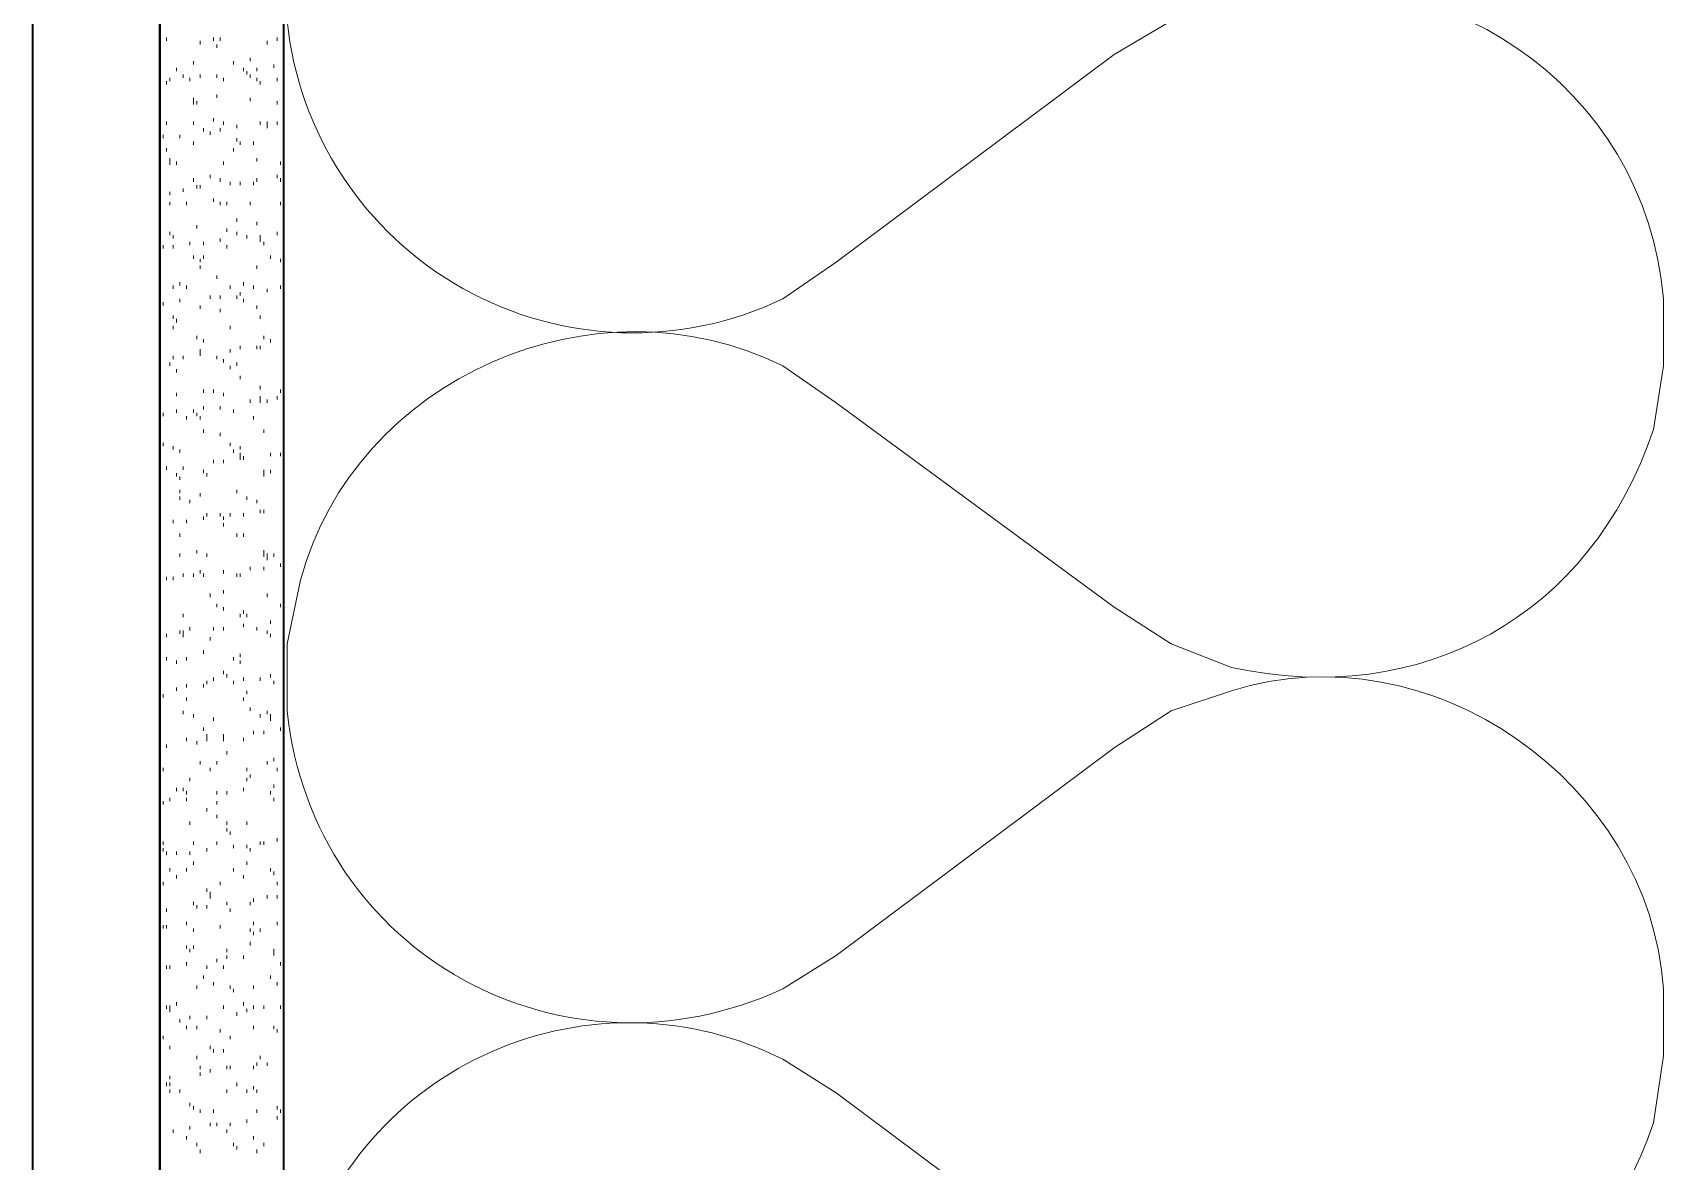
# Model space of a CAD drawing. Header units: inches. Extents: x 5 to 516, y -193 to 129.
# Drawn here: x 49.004 to 49.545, y -185.305 to -184.931 of the extents above; entities that cross this region are included whole.
import ezdxf

# ---------------------------------------------------------------- set-up
doc = ezdxf.new("R2010")
doc.units = ezdxf.units.IN
doc.header["$MEASUREMENT"] = 0
doc.layers.add('PDF7_Geometry', color=7, linetype='Continuous')

msp = doc.modelspace()

# ---------------------------------------------------------------- linework, layer by layer
at = {"layer": 'PDF7_Geometry', "lineweight": 35}
for points in [[(49.0035534, -182.0613395), (49.0035534, -190.3857844), (49.0457756, -190.3857844), (49.0457756, -182.0613395)], [(49.045775, -182.0613392), (49.045775, -190.8535621), (49.0868861, -190.8535621), (49.0868861, -182.0613392)]]:
    msp.add_lwpolyline(points, close=True, dxfattribs=at)
at = {"layer": 'PDF7_Geometry', "lineweight": 15}
for points in [[(49.0924423, -184.8824507), (49.0879979, -184.9046729), (49.0879979, -184.9268951, 0.51861916), (49.2524424, -185.0191174), (49.2702201, -185.0068951), (49.3624424, -184.9380065), (49.3813313, -184.9268954), (49.4013313, -184.9191176)], [(49.0879979, -185.3846729), (49.0879979, -185.3624507), (49.0924423, -185.3413396, -0.46966303), (49.2524424, -185.2713396), (49.2702201, -185.2824507), (49.3624424, -185.3513396), (49.3813313, -185.3624507), (49.4013313, -185.3702285)]]:
    msp.add_lwpolyline(points, format="xyb", dxfattribs=at)
for points in [[(49.0479972, -184.9335621), (49.0479972, -184.932451)], [(49.0591083, -184.9346732), (49.0591083, -184.9335621)], [(49.0635528, -184.9335621), (49.0635528, -184.932451)], [(49.0646639, -184.9357842), (49.0646639, -184.9346732)], [(49.065775, -184.9335621), (49.065775, -184.932451)], [(49.0813306, -184.9346732), (49.0813306, -184.9335621)], [(49.0846639, -184.9335621), (49.0846639, -184.932451)], [(49.0568861, -184.9413398), (49.0568861, -184.9402288)], [(49.0702194, -184.9413398), (49.0702194, -184.9402288)], [(49.075775, -184.9402288), (49.075775, -184.9391177)], [(49.0491083, -184.9468954), (49.0491083, -184.9457844)], [(49.0513306, -184.943562), (49.0513306, -184.9424509)], [(49.0535528, -184.9457844), (49.0535528, -184.944673)], [(49.055775, -184.9468954), (49.055775, -184.9457844)], [(49.0591083, -184.9457844), (49.0591083, -184.944673)], [(49.0646639, -184.9457844), (49.0646639, -184.944673)], [(49.0668861, -184.9468954), (49.0668861, -184.9457844)], [(49.0735528, -184.943562), (49.0735528, -184.9424509)], [(49.0746639, -184.944673), (49.0746639, -184.943562)], [(49.075775, -184.9457844), (49.075775, -184.944673)], [(49.0779972, -184.943562), (49.0779972, -184.9424509)], [(49.0779972, -184.9468954), (49.0779972, -184.9457844)], [(49.0835528, -184.9424509), (49.0835528, -184.9413398)], [(49.0846639, -184.9468954), (49.0846639, -184.9457844)], [(49.045775, -184.9480065), (49.045775, -184.9468954)], [(49.0479972, -184.9480065), (49.0479972, -184.9468954)], [(49.0646639, -184.9524511), (49.0646639, -184.9513397)], [(49.0791083, -184.9480065), (49.0791083, -184.9468954)], [(49.0868861, -184.9524511), (49.0868861, -184.9513397)], [(49.0568861, -184.9546732), (49.0568861, -184.9535621), (49.0568861, -184.9524511)], [(49.0579972, -184.9546732), (49.0579972, -184.9535621)], [(49.075775, -184.9535621), (49.075775, -184.9524511)], [(49.0846639, -184.9546732), (49.0846639, -184.9535621)], [(49.0479972, -184.9613399), (49.0479972, -184.9602288)], [(49.0568861, -184.9613399), (49.0568861, -184.9602288)], [(49.0602194, -184.963562), (49.0602194, -184.9624509)], [(49.0635528, -184.9602288), (49.0635528, -184.9591175)], [(49.065775, -184.963562), (49.065775, -184.9624509)], [(49.0668861, -184.9613399), (49.0668861, -184.9602288)], [(49.0713306, -184.9624509), (49.0713306, -184.9613399)], [(49.0791083, -184.9613399), (49.0791083, -184.9602288)], [(49.0813306, -184.9624509), (49.0813306, -184.9613399), (49.0813306, -184.9602288)], [(49.0468861, -184.9657841), (49.0468861, -184.9646731)], [(49.0524417, -184.9657841), (49.0524417, -184.9646731)], [(49.0568861, -184.9680066), (49.0568861, -184.9668955)], [(49.0624417, -184.9646731), (49.0624417, -184.963562)], [(49.0713306, -184.9668955), (49.0713306, -184.9657841)], [(49.0724417, -184.9680066), (49.0724417, -184.9668955)], [(49.0768861, -184.9680066), (49.0768861, -184.9668955)], [(49.0479972, -184.9702287), (49.0479972, -184.9691176)], [(49.0491083, -184.9746732), (49.0491083, -184.9735622), (49.0491083, -184.9724508)], [(49.0702194, -184.9702287), (49.0702194, -184.9691176)], [(49.0779972, -184.9735622), (49.0779972, -184.9724508)], [(49.0513306, -184.9746732), (49.0513306, -184.9735622)], [(49.0624417, -184.9791175), (49.0624417, -184.9780064)], [(49.0668861, -184.9746732), (49.0668861, -184.9735622)], [(49.0846639, -184.9791175), (49.0846639, -184.9780064)], [(49.085775, -184.9746732), (49.085775, -184.9735622)], [(49.0491083, -184.9846731), (49.0491083, -184.983562)], [(49.0535528, -184.983562), (49.0535528, -184.982451)], [(49.0568861, -184.9802288), (49.0568861, -184.9791175)], [(49.0579972, -184.982451), (49.0579972, -184.9813399)], [(49.0591083, -184.982451), (49.0591083, -184.9813399)], [(49.065775, -184.9802288), (49.065775, -184.9791175)], [(49.0691083, -184.9813399), (49.0691083, -184.9802288)], [(49.0724417, -184.9813399), (49.0724417, -184.9802288)], [(49.0768861, -184.9813399), (49.0768861, -184.9802288)], [(49.0779972, -184.9802288), (49.0779972, -184.9791175)], [(49.085775, -184.9802288), (49.085775, -184.9791175)], [(49.0868861, -184.9813399), (49.0868861, -184.9802288)], [(49.0491083, -184.9880066), (49.0491083, -184.9868952)], [(49.0546639, -184.9880066), (49.0546639, -184.9868952)], [(49.0635528, -184.9868952), (49.0635528, -184.9857842)], [(49.065775, -184.9880066), (49.065775, -184.9868952)], [(49.0679972, -184.9880066), (49.0679972, -184.9868952)], [(49.075775, -184.9880066), (49.075775, -184.9868952)], [(49.085775, -184.9880066), (49.085775, -184.9868952)], [(49.0579972, -184.9957843), (49.0579972, -184.9946733)], [(49.0713306, -184.9935619), (49.0713306, -184.9924509)], [(49.0779972, -184.9946733), (49.0779972, -184.9935619)], [(49.045775, -184.9968954), (49.045775, -184.9957843)], [(49.0491083, -184.9980065), (49.0491083, -184.9968954)], [(49.0502194, -184.9991175), (49.0502194, -184.9980065)], [(49.055775, -185.0013399), (49.055775, -185.0002286)], [(49.0602194, -185.0013399), (49.0602194, -185.0002286)], [(49.065775, -185.0002286), (49.065775, -184.9991175)], [(49.0679972, -184.9968954), (49.0679972, -184.9957843)], [(49.0713306, -184.9980065), (49.0713306, -184.9968954)], [(49.0746639, -184.9991175), (49.0746639, -184.9980065)], [(49.0791083, -185.0002286), (49.0791083, -184.9991175), (49.0791083, -184.9980065)], [(49.0802194, -185.0013399), (49.0802194, -185.0002286)], [(49.0846639, -184.9980065), (49.0846639, -184.9968954)], [(49.0468861, -185.002451), (49.0468861, -185.0013399)], [(49.0502194, -185.002451), (49.0502194, -185.0013399)], [(49.0568861, -185.0057842), (49.0568861, -185.0046731)], [(49.0591083, -185.0068953), (49.0591083, -185.0057842)], [(49.0602194, -185.0057842), (49.0602194, -185.0046731)], [(49.0679972, -185.002451), (49.0679972, -185.0013399)], [(49.0824417, -185.0057842), (49.0824417, -185.0046731)], [(49.085775, -185.0068953), (49.085775, -185.0057842)], [(49.0868861, -185.002451), (49.0868861, -185.0013399)], [(49.0591083, -185.0091177), (49.0591083, -185.0080066)], [(49.0646639, -185.0124509), (49.0646639, -185.0113398)], [(49.0779972, -185.0091177), (49.0779972, -185.0080066)], [(49.0502194, -185.0157844), (49.0502194, -185.014673)], [(49.0524417, -185.014673), (49.0524417, -185.013562)], [(49.0546639, -185.0157844), (49.0546639, -185.014673)], [(49.0691083, -185.0157844), (49.0691083, -185.014673)], [(49.0735528, -185.014673), (49.0735528, -185.013562)], [(49.0768861, -185.0157844), (49.0768861, -185.014673)], [(49.0813306, -185.0168954), (49.0813306, -185.0157844)], [(49.085775, -185.0157844), (49.085775, -185.014673)], [(49.0868861, -185.0157844), (49.0868861, -185.014673)], [(49.0468861, -185.0213397), (49.0468861, -185.0202286)], [(49.0524417, -185.0202286), (49.0524417, -185.0191176)], [(49.0591083, -185.022451), (49.0591083, -185.0213397)], [(49.0624417, -185.0191176), (49.0624417, -185.0180065)], [(49.065775, -185.0191176), (49.065775, -185.0180065)], [(49.0713306, -185.0191176), (49.0713306, -185.0180065)], [(49.0724417, -185.0180065), (49.0724417, -185.0168954)], [(49.0735528, -185.0202286), (49.0735528, -185.0191176)], [(49.0779972, -185.022451), (49.0779972, -185.0213397)], [(49.5413313, -185.062451), (49.5446646, -185.0413399), (49.5446646, -185.0191176)], [(49.0502194, -185.0257842), (49.0502194, -185.0246732)], [(49.0513306, -185.0268953), (49.0513306, -185.0257842)], [(49.065775, -185.0235621), (49.065775, -185.022451)], [(49.0791083, -185.0257842), (49.0791083, -185.0246732)], [(49.0502194, -185.0291177), (49.0502194, -185.0280064)], [(49.0602194, -185.033562), (49.0602194, -185.0324509)], [(49.0691083, -185.0291177), (49.0691083, -185.0280064)], [(49.0802194, -185.0324509), (49.0802194, -185.0313399)], [(49.0824417, -185.033562), (49.0824417, -185.0324509)], [(49.0868861, -185.0291177), (49.0868861, -185.0280064)], [(49.0868861, -185.0324509), (49.0868861, -185.0313399)], [(49.0502194, -185.0391176), (49.0502194, -185.0380065)], [(49.0535528, -185.0391176), (49.0535528, -185.0380065)], [(49.0591083, -185.0380065), (49.0591083, -185.0368955), (49.0591083, -185.0357844)], [(49.0646639, -185.0391176), (49.0646639, -185.0380065)], [(49.0691083, -185.0368955), (49.0691083, -185.0357844)], [(49.0724417, -185.0357844), (49.0724417, -185.0346731)], [(49.0779972, -185.0357844), (49.0779972, -185.0346731)], [(49.0791083, -185.0357844), (49.0791083, -185.0346731)], [(49.0491083, -185.0413397), (49.0491083, -185.0402287)], [(49.0513306, -185.0435621), (49.0513306, -185.0424508)], [(49.0668861, -185.0402287), (49.0668861, -185.0391176)], [(49.0691083, -185.0424508), (49.0691083, -185.0413397)], [(49.0713306, -185.0413397), (49.0713306, -185.0402287)], [(49.2524424, -185.0413399), (49.2702201, -185.0535621), (49.3624424, -185.1213399), (49.3813313, -185.1335621), (49.4013313, -185.1413399)], [(49.0602194, -185.0502288), (49.0602194, -185.0491175)], [(49.0635528, -185.0502288), (49.0635528, -185.0491175)], [(49.0724417, -185.0457843), (49.0724417, -185.0446732)], [(49.0791083, -185.0491175), (49.0791083, -185.0480064)], [(49.085775, -185.0502288), (49.085775, -185.0491175)], [(49.0513306, -185.0513399), (49.0513306, -185.0502288)], [(49.0668861, -185.0513399), (49.0668861, -185.0502288)], [(49.075775, -185.053562), (49.075775, -185.052451)], [(49.0791083, -185.053562), (49.0791083, -185.052451), (49.0791083, -185.0513399)], [(49.0813306, -185.053562), (49.0813306, -185.052451)], [(49.0846639, -185.052451), (49.0846639, -185.0513399)], [(49.0468861, -185.0580066), (49.0468861, -185.0568955)], [(49.0513306, -185.0568955), (49.0513306, -185.0557842)], [(49.0546639, -185.0591176), (49.0546639, -185.0580066)], [(49.0568861, -185.0568955), (49.0568861, -185.0557842)], [(49.0579972, -185.0580066), (49.0579972, -185.0568955)], [(49.0591083, -185.0591176), (49.0591083, -185.0580066)], [(49.0602194, -185.0557842), (49.0602194, -185.0546731)], [(49.065775, -185.0557842), (49.065775, -185.0546731)], [(49.0702194, -185.0568955), (49.0702194, -185.0557842)], [(49.0768861, -185.0591176), (49.0768861, -185.0580066)], [(49.0868861, -185.0591176), (49.0868861, -185.0580066)], [(49.0602194, -185.0635622), (49.0602194, -185.0624508)], [(49.065775, -185.0646733), (49.065775, -185.0635622)], [(49.0802194, -185.0635622), (49.0802194, -185.0624508)], [(49.0468861, -185.0680065), (49.0468861, -185.0668954)], [(49.0502194, -185.0691175), (49.0502194, -185.0680065)], [(49.0524417, -185.0702286), (49.0524417, -185.0691175)], [(49.0691083, -185.0680065), (49.0691083, -185.0668954)], [(49.0702194, -185.0702286), (49.0702194, -185.0691175)], [(49.0724417, -185.0691175), (49.0724417, -185.0680065)], [(49.0724417, -185.072451), (49.0724417, -185.0713399), (49.0724417, -185.0702286)], [(49.0824417, -185.0713399), (49.0824417, -185.0702286)], [(49.085775, -185.0713399), (49.085775, -185.0702286)], [(49.0479972, -185.0757842), (49.0479972, -185.0746731)], [(49.0535528, -185.0757842), (49.0535528, -185.0746731)], [(49.0602194, -185.0768953), (49.0602194, -185.0757842)], [(49.0635528, -185.0735621), (49.0635528, -185.072451)], [(49.0668861, -185.0735621), (49.0668861, -185.072451)], [(49.0735528, -185.072451), (49.0735528, -185.0713399)], [(49.0802194, -185.0780066), (49.0802194, -185.0768953), (49.0802194, -185.0757842)], [(49.0824417, -185.0768953), (49.0824417, -185.0757842)], [(49.0513306, -185.0780066), (49.0513306, -185.0768953)], [(49.0524417, -185.0791177), (49.0524417, -185.0780066)], [(49.0613306, -185.0780066), (49.0613306, -185.0768953)], [(49.0524417, -185.0835619), (49.0524417, -185.0824509)], [(49.0524417, -185.0857843), (49.0524417, -185.0846733)], [(49.055775, -185.0868954), (49.055775, -185.0857843)], [(49.0591083, -185.0846733), (49.0591083, -185.0835619)], [(49.0713306, -185.0835619), (49.0713306, -185.0824509)], [(49.0746639, -185.0857843), (49.0746639, -185.0846733)], [(49.0779972, -185.0868954), (49.0779972, -185.0857843)], [(49.0868861, -185.0846733), (49.0868861, -185.0835619)], [(49.0502194, -185.0935621), (49.0502194, -185.092451)], [(49.0546639, -185.0935621), (49.0546639, -185.092451)], [(49.0602194, -185.092451), (49.0602194, -185.09134)], [(49.0613306, -185.09134), (49.0613306, -185.0902286)], [(49.065775, -185.09134), (49.065775, -185.0902286)], [(49.0668861, -185.092451), (49.0668861, -185.09134)], [(49.0691083, -185.09134), (49.0691083, -185.0902286)], [(49.0735528, -185.09134), (49.0735528, -185.0902286)], [(49.0791083, -185.0902286), (49.0791083, -185.0891175)], [(49.0802194, -185.0902286), (49.0802194, -185.0891175)], [(49.045775, -185.0980064), (49.045775, -185.0968953)], [(49.0524417, -185.0980064), (49.0524417, -185.0968953)], [(49.0668861, -185.0946732), (49.0668861, -185.0935621)], [(49.0713306, -185.0980064), (49.0713306, -185.0968953)], [(49.0735528, -185.0980064), (49.0735528, -185.0968953)], [(49.0579972, -185.103562), (49.0579972, -185.1024509)], [(49.0802194, -185.104673), (49.0802194, -185.103562), (49.0802194, -185.1024509)], [(49.0524417, -185.104673), (49.0524417, -185.103562)], [(49.075775, -185.1091176), (49.075775, -185.1080065)], [(49.0802194, -185.1091176), (49.0802194, -185.1080065)], [(49.0813306, -185.1057844), (49.0813306, -185.104673), (49.0813306, -185.103562)], [(49.0835528, -185.104673), (49.0835528, -185.103562)], [(49.085775, -185.1080065), (49.085775, -185.1068955)], [(49.0479972, -185.1124511), (49.0479972, -185.1113397)], [(49.0502194, -185.1124511), (49.0502194, -185.1113397)], [(49.0535528, -185.1113397), (49.0535528, -185.1102286)], [(49.0568861, -185.1113397), (49.0568861, -185.1102286)], [(49.0591083, -185.1102286), (49.0591083, -185.1091176)], [(49.0668861, -185.1102286), (49.0668861, -185.1091176)], [(49.0713306, -185.1113397), (49.0713306, -185.1102286)], [(49.0724417, -185.1113397), (49.0724417, -185.1102286)], [(49.0924423, -185.112451), (49.0879979, -185.1335621), (49.0879979, -185.1557843)], [(49.0624417, -185.1180064), (49.0624417, -185.1168953)], [(49.0668861, -185.1168953), (49.0668861, -185.1157843)], [(49.0813306, -185.1180064), (49.0813306, -185.1168953)], [(49.0535528, -185.1246731), (49.0535528, -185.123562)], [(49.0646639, -185.1213399), (49.0646639, -185.1202288)], [(49.0668861, -185.1224509), (49.0668861, -185.1213399)], [(49.0724417, -185.1246731), (49.0724417, -185.123562)], [(49.0735528, -185.123562), (49.0735528, -185.1224509)], [(49.0746639, -185.1246731), (49.0746639, -185.123562)], [(49.085775, -185.1213399), (49.085775, -185.1202288)], [(49.0868861, -185.1257841), (49.0868861, -185.1246731)], [(49.0479972, -185.1313398), (49.0479972, -185.1302287)], [(49.0524417, -185.1302287), (49.0524417, -185.1291176)], [(49.0535528, -185.1313398), (49.0535528, -185.1302287), (49.0535528, -185.1291176)], [(49.055775, -185.1291176), (49.055775, -185.1280066)], [(49.0635528, -185.1291176), (49.0635528, -185.1280066)], [(49.0668861, -185.1291176), (49.0668861, -185.1280066)], [(49.0735528, -185.1280066), (49.0735528, -185.1268955)], [(49.0779972, -185.1291176), (49.0779972, -185.1280066)], [(49.0813306, -185.1302287), (49.0813306, -185.1291176)], [(49.0824417, -185.1268955), (49.0824417, -185.1257841)], [(49.0824417, -185.1313398), (49.0824417, -185.1302287)], [(49.0602194, -185.1368954), (49.0602194, -185.1357843)], [(49.0624417, -185.1324508), (49.0624417, -185.1313398)], [(49.0479972, -185.1391175), (49.0479972, -185.1380064)], [(49.0513306, -185.1402288), (49.0513306, -185.1391175)], [(49.0546639, -185.1391175), (49.0546639, -185.1380064)], [(49.0702194, -185.1391175), (49.0702194, -185.1380064)], [(49.0724417, -185.1380064), (49.0724417, -185.1368954)], [(49.0724417, -185.1402288), (49.0724417, -185.1391175)], [(49.0613306, -185.1468955), (49.0613306, -185.1457842)], [(49.0635528, -185.1457842), (49.0635528, -185.1446731)], [(49.0668861, -185.143562), (49.0668861, -185.142451)], [(49.0679972, -185.1446731), (49.0679972, -185.143562)], [(49.0702194, -185.1468955), (49.0702194, -185.1457842)], [(49.0735528, -185.1457842), (49.0735528, -185.1446731)], [(49.0791083, -185.1457842), (49.0791083, -185.1446731)], [(49.0824417, -185.1446731), (49.0824417, -185.143562)], [(49.0835528, -185.1468955), (49.0835528, -185.1457842)], [(49.045775, -185.1491176), (49.045775, -185.1480066)], [(49.0468861, -185.1513398), (49.0468861, -185.1502287)], [(49.0513306, -185.1491176), (49.0513306, -185.1480066)], [(49.0546639, -185.1480066), (49.0546639, -185.1468955)], [(49.0546639, -185.1524509), (49.0546639, -185.1513398)], [(49.0602194, -185.1480066), (49.0602194, -185.1468955)], [(49.0735528, -185.1524509), (49.0735528, -185.1513398)], [(49.0746639, -185.1502287), (49.0746639, -185.1491176)], [(49.4013313, -185.1491173), (49.3813313, -185.155784), (49.3624424, -185.1680062)], [(49.0568861, -185.1580065), (49.0568861, -185.1568954)], [(49.075775, -185.1557843), (49.075775, -185.1546733)], [(49.0791083, -185.1580065), (49.0791083, -185.1568954)], [(49.0813306, -185.1568954), (49.0813306, -185.1557843)], [(49.0824417, -185.1591175), (49.0824417, -185.1580065), (49.0824417, -185.1568954)], [(49.0602194, -185.162451), (49.0602194, -185.1613399)], [(49.0635528, -185.1591175), (49.0635528, -185.1580065)], [(49.0768861, -185.1635621), (49.0768861, -185.162451)], [(49.0802194, -185.1635621), (49.0802194, -185.162451)], [(49.085775, -185.162451), (49.085775, -185.1613399)], [(49.0479972, -185.1680066), (49.0479972, -185.1668953)], [(49.0546639, -185.1657842), (49.0546639, -185.1646731)], [(49.0579972, -185.1668953), (49.0579972, -185.1657842)], [(49.0613306, -185.1657842), (49.0613306, -185.1646731), (49.0613306, -185.1635621)], [(49.0668861, -185.1657842), (49.0668861, -185.1646731), (49.0668861, -185.1635621)], [(49.0735528, -185.1657842), (49.0735528, -185.1646731)], [(49.2524424, -185.2480066), (49.2702201, -185.2368954), (49.3624424, -185.1680065)], [(49.045775, -185.1724509), (49.045775, -185.1713398)], [(49.0591083, -185.173562), (49.0591083, -185.1724509)], [(49.0646639, -185.173562), (49.0646639, -185.1724509)], [(49.0679972, -185.1702288), (49.0679972, -185.1691177)], [(49.0813306, -185.173562), (49.0813306, -185.1724509)], [(49.0835528, -185.1724509), (49.0835528, -185.1713398)], [(49.0468861, -185.1757844), (49.0468861, -185.1746733)], [(49.055775, -185.1791176), (49.055775, -185.1780065)], [(49.0624417, -185.1757844), (49.0624417, -185.1746733)], [(49.0746639, -185.1757844), (49.0746639, -185.1746733)], [(49.0746639, -185.1791176), (49.0746639, -185.1780065)], [(49.075775, -185.1780065), (49.075775, -185.1768954)], [(49.0846639, -185.1757844), (49.0846639, -185.1746733)], [(49.0513306, -185.182451), (49.0513306, -185.1813397)], [(49.0535528, -185.182451), (49.0535528, -185.1813397)], [(49.0546639, -185.1835621), (49.0546639, -185.182451)], [(49.0646639, -185.1835621), (49.0646639, -185.182451)], [(49.0679972, -185.1835621), (49.0679972, -185.182451)], [(49.0824417, -185.1835621), (49.0824417, -185.182451)], [(49.0835528, -185.1813397), (49.0835528, -185.1802286)], [(49.0868861, -185.1813397), (49.0868861, -185.1802286)], [(49.0468861, -185.1868953), (49.0468861, -185.1857842)], [(49.0491083, -185.1857842), (49.0491083, -185.1846732)], [(49.0546639, -185.1857842), (49.0546639, -185.1846732)], [(49.0613306, -185.1891177), (49.0613306, -185.1880064)], [(49.0646639, -185.1868953), (49.0646639, -185.1857842)], [(49.0835528, -185.1857842), (49.0835528, -185.1846732)], [(49.045775, -185.193562), (49.045775, -185.1924509)], [(49.055775, -185.193562), (49.055775, -185.1924509)], [(49.0646639, -185.1913399), (49.0646639, -185.1902288)], [(49.0679972, -185.193562), (49.0679972, -185.1924509)], [(49.0679972, -185.1957844), (49.0679972, -185.1946731)], [(49.0746639, -185.193562), (49.0746639, -185.1924509)], [(49.0868861, -185.1913399), (49.0868861, -185.1902288)], [(49.0468861, -185.2002287), (49.0468861, -185.1991176)], [(49.0568861, -185.2002287), (49.0568861, -185.1991176)], [(49.0646639, -185.2002287), (49.0646639, -185.1991176)], [(49.0691083, -185.1968955), (49.0691083, -185.1957844)], [(49.0702194, -185.2013397), (49.0702194, -185.2002287)], [(49.0746639, -185.2013397), (49.0746639, -185.2002287)], [(49.0791083, -185.2002287), (49.0791083, -185.1991176)], [(49.0802194, -185.2002287), (49.0802194, -185.1991176)], [(49.0846639, -185.1991176), (49.0846639, -185.1980065)], [(49.0468861, -185.2024511), (49.0468861, -185.2013397)], [(49.0479972, -185.2035622), (49.0479972, -185.2024511)], [(49.0513306, -185.2035622), (49.0513306, -185.2024511)], [(49.055775, -185.2035622), (49.055775, -185.2024511)], [(49.0568861, -185.2068954), (49.0568861, -185.2057843)], [(49.0613306, -185.2024511), (49.0613306, -185.2013397)], [(49.0746639, -185.2068954), (49.0746639, -185.2057843)], [(49.075775, -185.2024511), (49.075775, -185.2013397)], [(49.0491083, -185.2091175), (49.0491083, -185.2080064)], [(49.0513306, -185.2113399), (49.0513306, -185.2102288)], [(49.0546639, -185.2091175), (49.0546639, -185.2080064)], [(49.0702194, -185.2091175), (49.0702194, -185.2080064)], [(49.0735528, -185.2113399), (49.0735528, -185.2102288)], [(49.0824417, -185.2091175), (49.0824417, -185.2080064)], [(49.0835528, -185.2102288), (49.0835528, -185.2091175)], [(49.0468861, -185.213562), (49.0468861, -185.212451)], [(49.0613306, -185.2157842), (49.0613306, -185.2146731)], [(49.0624417, -185.2180066), (49.0624417, -185.2168955), (49.0624417, -185.2157842)], [(49.065775, -185.213562), (49.065775, -185.212451)], [(49.0813306, -185.2180066), (49.0813306, -185.2168955)], [(49.0846639, -185.213562), (49.0846639, -185.212451)], [(49.0846639, -185.2180066), (49.0846639, -185.2168955)], [(49.0868861, -185.2180066), (49.0868861, -185.2168955)], [(49.0479972, -185.2224508), (49.0479972, -185.2213398)], [(49.0568861, -185.2202287), (49.0568861, -185.2191176)], [(49.0579972, -185.2213398), (49.0579972, -185.2202287)], [(49.0613306, -185.2213398), (49.0613306, -185.2202287)], [(49.0679972, -185.2202287), (49.0679972, -185.2191176)], [(49.0691083, -185.2224508), (49.0691083, -185.2213398)], [(49.075775, -185.2202287), (49.075775, -185.2191176)], [(49.0768861, -185.2191176), (49.0768861, -185.2180066)], [(49.0468861, -185.2280064), (49.0468861, -185.2268954)], [(49.0479972, -185.2280064), (49.0479972, -185.2268954)], [(49.0546639, -185.2268954), (49.0546639, -185.2257843)], [(49.065775, -185.2280064), (49.065775, -185.2268954)], [(49.0768861, -185.2268954), (49.0768861, -185.2257843)], [(49.0846639, -185.2268954), (49.0846639, -185.2257843)], [(49.0568861, -185.2291175), (49.0568861, -185.2280064)], [(49.075775, -185.2291175), (49.075775, -185.2280064)], [(49.075775, -185.2335621), (49.075775, -185.232451)], [(49.0768861, -185.2302289), (49.0768861, -185.2291175)], [(49.0791083, -185.2291175), (49.0791083, -185.2280064)], [(49.045775, -185.2357842), (49.045775, -185.2346731)], [(49.0546639, -185.2346731), (49.0546639, -185.2335621)], [(49.055775, -185.2357842), (49.055775, -185.2346731)], [(49.0568861, -185.2346731), (49.0568861, -185.2335621)], [(49.0646639, -185.2391177), (49.0646639, -185.2380066)], [(49.0679972, -185.2357842), (49.0679972, -185.2346731)], [(49.0679972, -185.2380066), (49.0679972, -185.2368953)], [(49.0735528, -185.2380066), (49.0735528, -185.2368953)], [(49.0835528, -185.2368953), (49.0835528, -185.2357842), (49.0835528, -185.2346731)], [(49.0479972, -185.2413398), (49.0479972, -185.2402287)], [(49.0491083, -185.2413398), (49.0491083, -185.2402287)], [(49.0546639, -185.2402287), (49.0546639, -185.2391177)], [(49.0602194, -185.2446733), (49.0602194, -185.2435619)], [(49.0613306, -185.2413398), (49.0613306, -185.2402287)], [(49.0668861, -185.2413398), (49.0668861, -185.2402287)], [(49.0824417, -185.2446733), (49.0824417, -185.2435619)], [(49.085775, -185.2402287), (49.085775, -185.2391177)], [(49.0579972, -185.2480065), (49.0579972, -185.2468954)], [(49.0635528, -185.2468954), (49.0635528, -185.2457844)], [(49.0691083, -185.2480065), (49.0691083, -185.2468954)], [(49.0702194, -185.2491175), (49.0702194, -185.2480065)], [(49.0768861, -185.2480065), (49.0768861, -185.2468954)], [(49.0846639, -185.2468954), (49.0846639, -185.2457844)], [(49.5413313, -185.2924507), (49.5446646, -185.2702285), (49.5446646, -185.2480062)], [(49.0479972, -185.2546732), (49.0479972, -185.2535621)], [(49.0491083, -185.2557842), (49.0491083, -185.2546732), (49.0491083, -185.2535621)], [(49.0513306, -185.2535621), (49.0513306, -185.252451)], [(49.0668861, -185.2546732), (49.0668861, -185.2535621)], [(49.0735528, -185.2535621), (49.0735528, -185.252451)], [(49.0746639, -185.2557842), (49.0746639, -185.2546732)], [(49.0768861, -185.2546732), (49.0768861, -185.2535621)], [(49.0802194, -185.2546732), (49.0802194, -185.2535621)], [(49.085775, -185.2546732), (49.085775, -185.2535621)], [(49.0524417, -185.2591177), (49.0524417, -185.2580066)], [(49.0546639, -185.2613398), (49.0546639, -185.2602288)], [(49.055775, -185.2580066), (49.055775, -185.2568953)], [(49.0579972, -185.2613398), (49.0579972, -185.2602288)], [(49.0613306, -185.2580066), (49.0613306, -185.2568953)], [(49.0713306, -185.2568953), (49.0713306, -185.2557842)], [(49.0768861, -185.2613398), (49.0768861, -185.2602288)], [(49.0835528, -185.2613398), (49.0835528, -185.2602288)], [(49.0468861, -185.264673), (49.0468861, -185.263562)], [(49.065775, -185.2624509), (49.065775, -185.2613398)], [(49.0691083, -185.264673), (49.0691083, -185.263562)], [(49.0846639, -185.2624509), (49.0846639, -185.2613398)], [(49.0491083, -185.2680065), (49.0491083, -185.2668955)], [(49.0579972, -185.2713397), (49.0579972, -185.2702287)], [(49.0624417, -185.2680065), (49.0624417, -185.2668955)], [(49.0635528, -185.2691176), (49.0635528, -185.2680065)], [(49.0668861, -185.2691176), (49.0668861, -185.2680065)], [(49.0791083, -185.2713397), (49.0791083, -185.2702287)], [(49.0868861, -185.2680065), (49.0868861, -185.2668955)], [(49.0591083, -185.2746732), (49.0591083, -185.2735621)], [(49.0591083, -185.2768953), (49.0591083, -185.2757843)], [(49.0624417, -185.2757843), (49.0624417, -185.2746732)], [(49.0679972, -185.2746732), (49.0679972, -185.2735621)], [(49.0691083, -185.2746732), (49.0691083, -185.2735621)], [(49.0768861, -185.2746732), (49.0768861, -185.2735621)], [(49.0779972, -185.2735621), (49.0779972, -185.2724511)], [(49.0813306, -185.2735621), (49.0813306, -185.2724511)], [(49.0868861, -185.2724511), (49.0868861, -185.2713397)], [(49.0479972, -185.2802288), (49.0479972, -185.2791177)], [(49.0491083, -185.2780064), (49.0491083, -185.2768953)], [(49.0491083, -185.2802288), (49.0491083, -185.2791177)], [(49.0491083, -185.2824509), (49.0491083, -185.2813399)], [(49.0524417, -185.2824509), (49.0524417, -185.2813399)], [(49.0679972, -185.2824509), (49.0679972, -185.2813399)], [(49.0713306, -185.2802288), (49.0713306, -185.2791177)], [(49.0746639, -185.2824509), (49.0746639, -185.2813399)], [(49.0768861, -185.2813399), (49.0768861, -185.2802288)], [(49.0779972, -185.2824509), (49.0779972, -185.2813399)], [(49.0868861, -185.2813399), (49.0868861, -185.2802288)], [(49.055775, -185.2868955), (49.055775, -185.2857844)], [(49.0568861, -185.2880065), (49.0568861, -185.2868955)], [(49.0846639, -185.2880065), (49.0846639, -185.2868955)], [(49.0591083, -185.2891176), (49.0591083, -185.2880065)], [(49.0624417, -185.2935622), (49.0624417, -185.2924508)], [(49.0635528, -185.2891176), (49.0635528, -185.2880065)], [(49.0646639, -185.2935622), (49.0646639, -185.2924508)], [(49.0691083, -185.2935622), (49.0691083, -185.2924508)], [(49.0746639, -185.2924508), (49.0746639, -185.2913398)], [(49.0779972, -185.2891176), (49.0779972, -185.2880065)], [(49.0846639, -185.2913398), (49.0846639, -185.2902287)], [(49.085775, -185.2891176), (49.085775, -185.2880065)], [(49.045775, -185.2968954), (49.045775, -185.2957843)], [(49.0546639, -185.2980064), (49.0546639, -185.2968954)], [(49.055775, -185.2946732), (49.055775, -185.2935622)], [(49.0679972, -185.2957843), (49.0679972, -185.2946732)], [(49.0768861, -185.2980064), (49.0768861, -185.2968954)], [(49.0868861, -185.2946732), (49.0868861, -185.2935622)], [(49.0579972, -185.3002288), (49.0579972, -185.2991175)], [(49.0591083, -185.302451), (49.0591083, -185.3013399)], [(49.0702194, -185.3002288), (49.0702194, -185.2991175)], [(49.0713306, -185.3013399), (49.0713306, -185.3002288)], [(49.0779972, -185.302451), (49.0779972, -185.3013399)], [(49.0802194, -185.3002288), (49.0802194, -185.2991175)]]:
    msp.add_lwpolyline(points, dxfattribs=at)
for points in [[(49.0846639, -184.9602288), (49.0846639, -184.9613399)], [(49.0579972, -185.0313399), (49.0579972, -185.0324509)], [(49.0613306, -185.103562), (49.0613306, -185.104673)], [(49.0602194, -185.1102286), (49.0602194, -185.1113397)], [(49.0535528, -185.1557843), (49.0535528, -185.1568954)], [(49.0735528, -185.1813397), (49.0735528, -185.182451)], [(49.0502194, -185.2946732), (49.0502194, -185.2957843)]]:
    msp.add_lwpolyline(points, close=True, dxfattribs=at)
for points in [[(49.5446646, -185.0191176), (49.5388683, -184.9482658), (49.4695535, -184.9020065), (49.4013313, -184.9191176)], [(49.2524424, -185.0413399), (49.1903683, -185.010488), (49.1104238, -185.0452102), (49.0924423, -185.112451)], [(49.4013313, -185.1413399), (49.4643498, -185.1552658), (49.5207572, -185.1242473), (49.5413313, -185.062451)], [(49.5446646, -185.2480062), (49.5401276, -185.1795433), (49.4674053, -185.1284507), (49.4013313, -185.1491173)], [(49.0879979, -185.1557843), (49.0968127, -185.2368769), (49.1798312, -185.2815621), (49.2524424, -185.2480066)], [(49.4013313, -185.3702285), (49.4623498, -185.3857285), (49.5214424, -185.352284), (49.5413313, -185.2924507)]]:
    msp.add_open_spline(points, degree=3, dxfattribs=at)

doc.saveas('drawing.dxf')
